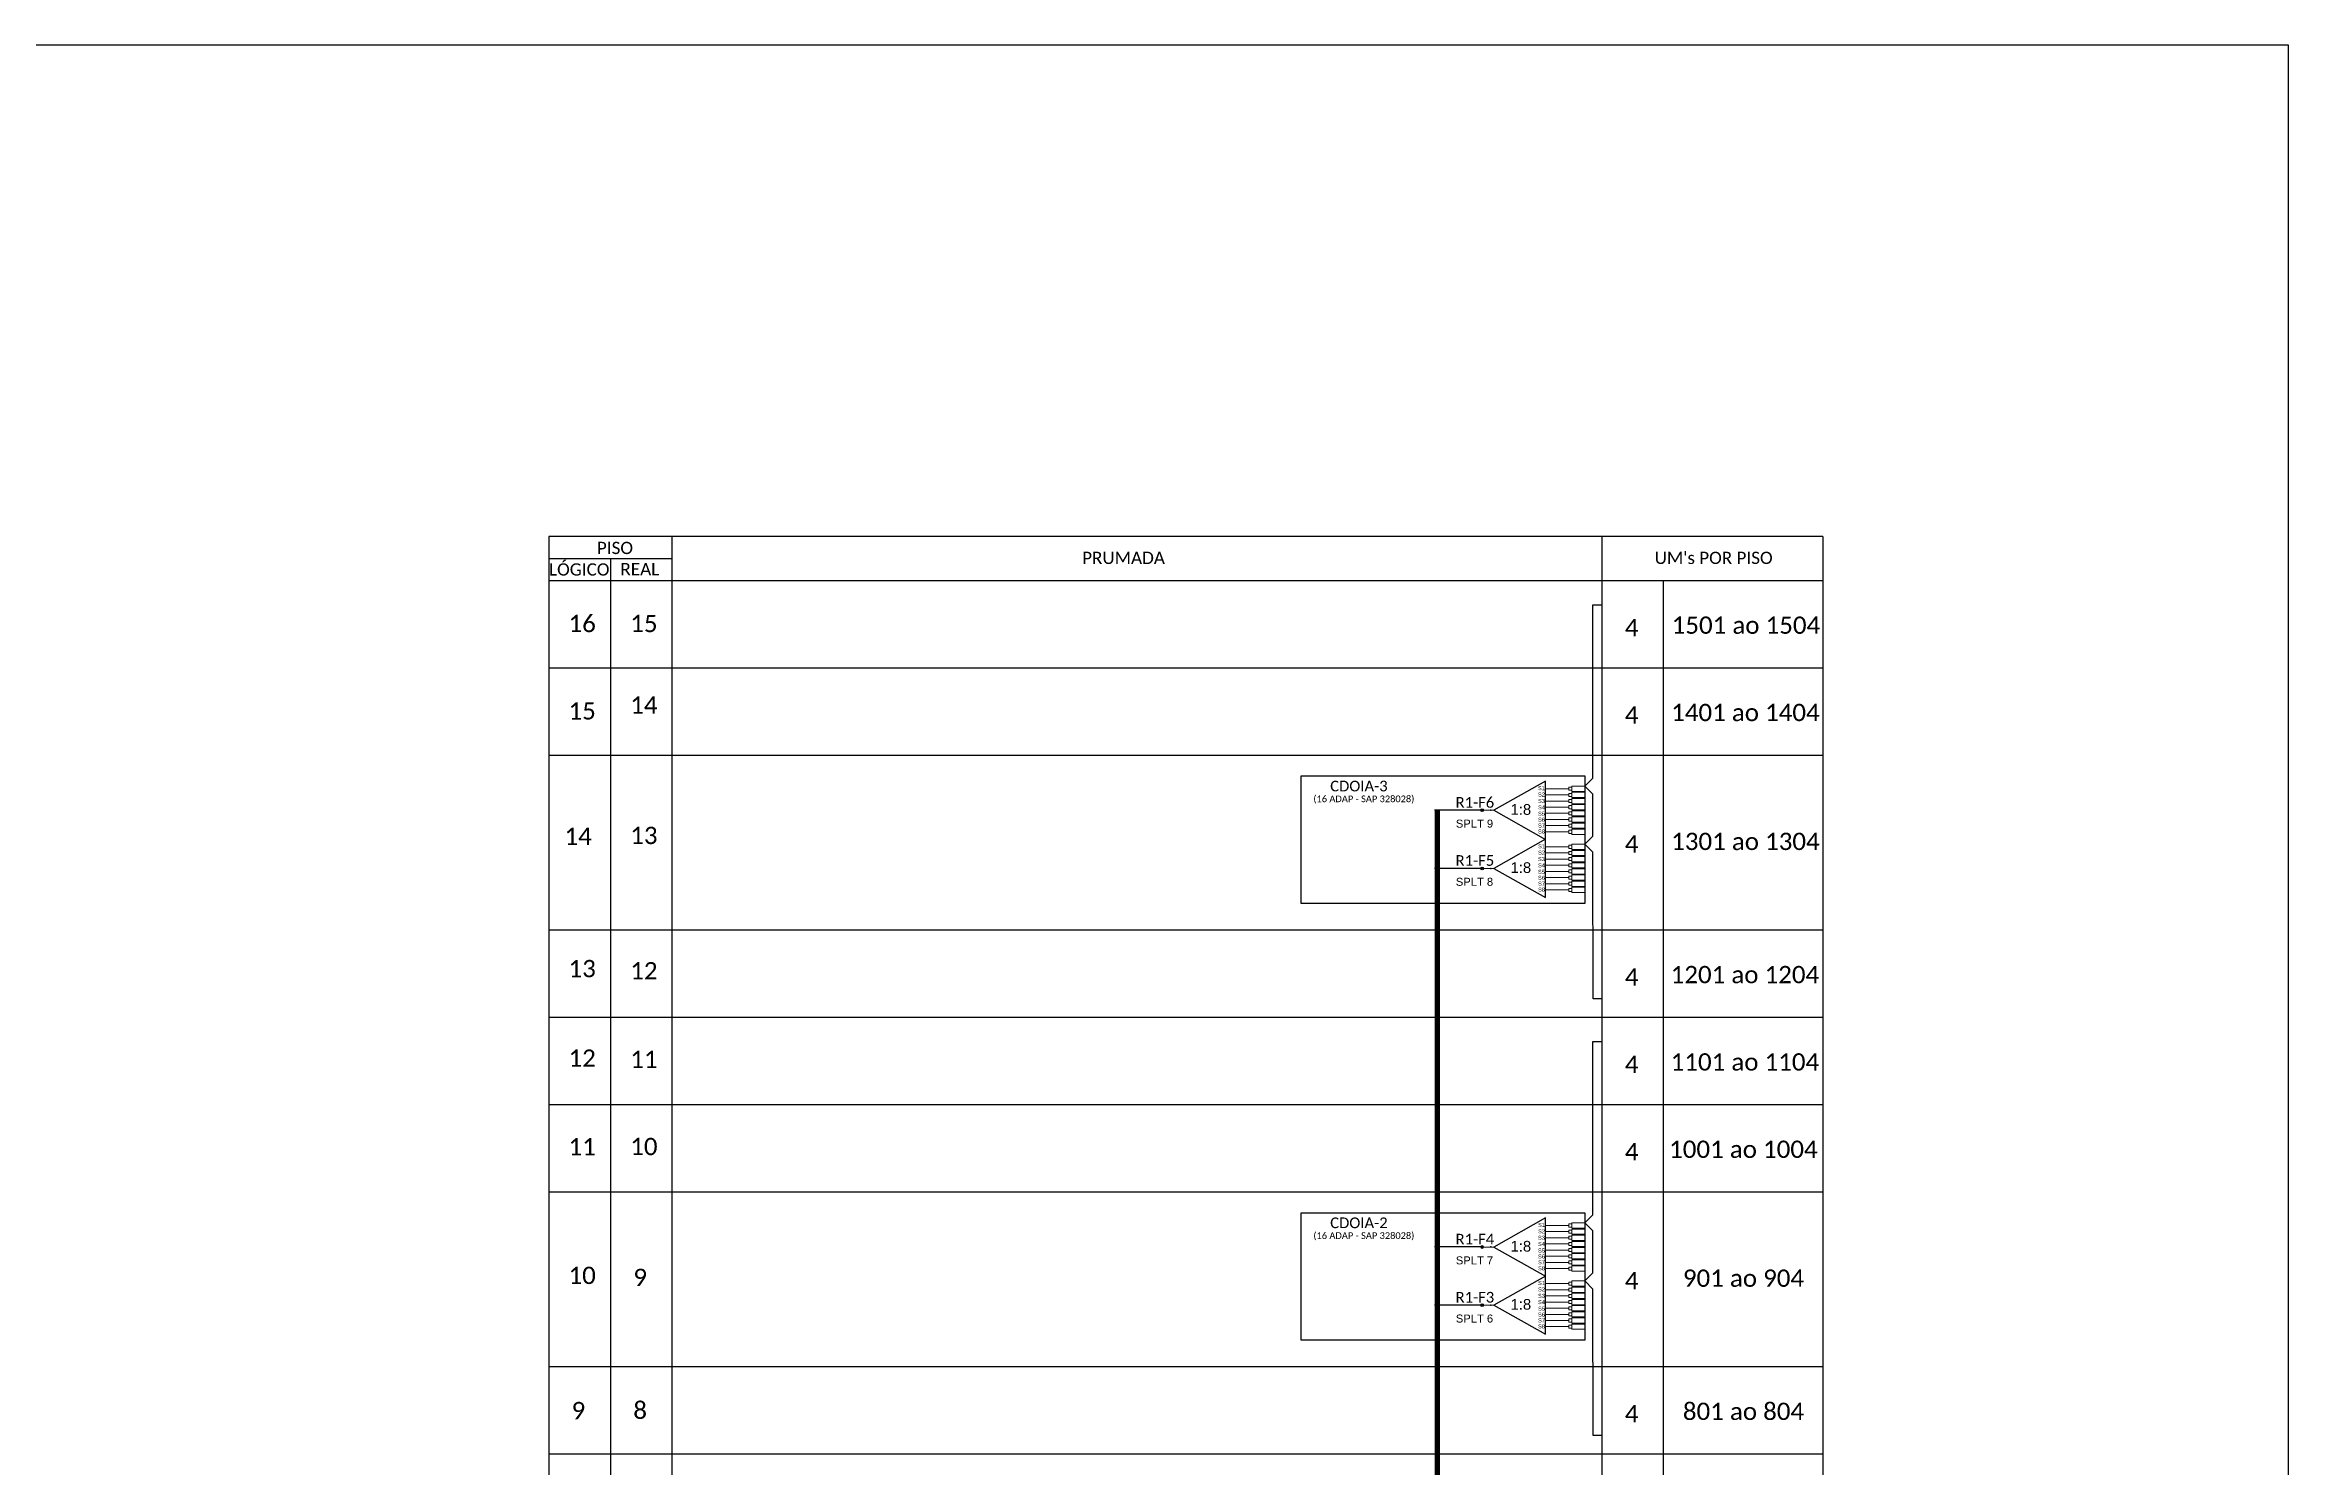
# Model space of a CAD drawing. Extents: x -4 to 1788, y 1 to 595.
# Drawn here: x 1368 to 1788.5, y 328.9 to 595.3 of the extents above; entities that cross this region are included whole.
import ezdxf
from ezdxf.enums import TextEntityAlignment as Align

# ---------------------------------------------------------------- set-up
doc = ezdxf.new("R2010")
doc.units = 0
doc.styles.add('ARIAL', font='arial.ttf')
doc.styles.add('WMF-Calibri0', font='calibri.ttf')

# ---------------------------------------------------------------- blocks, each defined once
blk = doc.blocks.new('SPLT_1-8_SC-APC')
at = {"color": 1}
blk.add_lwpolyline([(-7.37, -2.1), (-17.04, -7.55), (-7.37, -13), (-7.37, -2.1)], dxfattribs=at)
at = {"color": 3, "lineweight": 0}
for points in [[(-2.99, -3.51), (-7.37, -3.51)], [(-2.41, -3.02), (-2.41, -4)], [(-2.41, -3.02), (0, -3.02)], [(-2.41, -4), (0, -4)], [(-2.41, -4.17), (-2.41, -5.16)], [(-2.41, -4.17), (0, -4.17)], [(-7.37, -4.66), (-2.99, -4.66)], [(-7.37, -5.82), (-2.99, -5.82)], [(-7.37, -6.97), (-2.99, -6.97)], [(-7.37, -8.12), (-2.99, -8.12)], [(-2.41, -5.16), (0, -5.16)], [(-2.41, -5.32), (-2.41, -6.31)], [(-2.41, -5.32), (0, -5.32)], [(-2.41, -6.31), (0, -6.31)], [(-2.41, -6.48), (-2.41, -7.46)], [(-2.41, -6.48), (0, -6.48)], [(-2.41, -7.46), (0, -7.46)], [(-2.41, -7.63), (-2.41, -8.62)], [(-2.41, -7.63), (0, -7.63)], [(-7.37, -9.28), (-2.99, -9.28)], [(-7.37, -10.43), (-2.99, -10.43)], [(-7.37, -11.58), (-2.99, -11.58)], [(-2.41, -8.62), (0, -8.62)], [(-2.41, -8.78), (-2.41, -9.77)], [(-2.41, -8.78), (0, -8.78)], [(-2.41, -9.77), (0, -9.77)], [(-2.41, -9.94), (-2.41, -10.92)], [(-2.41, -9.94), (0, -9.94)], [(-2.41, -10.92), (0, -10.92)], [(-2.41, -11.09), (-2.41, -12.08)], [(-2.41, -11.09), (0, -11.09)], [(-2.41, -12.08), (0, -12.08)]]:
    blk.add_lwpolyline(points, dxfattribs=at)
for points in [[(-2.99, -3.22), (-2.41, -3.22), (-2.41, -3.8), (-2.99, -3.8)], [(-2.99, -4.38), (-2.41, -4.38), (-2.41, -4.95), (-2.99, -4.95)], [(-2.99, -5.53), (-2.41, -5.53), (-2.41, -6.1), (-2.99, -6.1)], [(-2.99, -6.68), (-2.41, -6.68), (-2.41, -7.26), (-2.99, -7.26)], [(-2.99, -7.84), (-2.41, -7.84), (-2.41, -8.41), (-2.99, -8.41)], [(-2.99, -8.99), (-2.41, -8.99), (-2.41, -9.56), (-2.99, -9.56)], [(-2.99, -10.14), (-2.41, -10.14), (-2.41, -10.72), (-2.99, -10.72)], [(-2.99, -11.3), (-2.41, -11.3), (-2.41, -11.87), (-2.99, -11.87)]]:
    blk.add_lwpolyline(points, close=True, dxfattribs=at)
at = {"color": 1, "lineweight": 0}
blk.add_lwpolyline([(-17.04, -7.55), (-19.26, -7.55)], dxfattribs=at)
at = {"color": 1, "style": 'ARIAL'}
for s, height, p in [('S1', 0.75, (-8.74, -3.78)), ('1:8', 2, (-13.91, -8.4)), ('S2', 0.75, (-8.74, -4.97)), ('S3', 0.75, (-8.74, -6.18)), ('S4', 0.75, (-8.74, -7.36)), ('S5', 0.75, (-8.74, -8.57)), ('S6', 0.75, (-8.74, -9.69)), ('S7', 0.75, (-8.74, -10.78)), ('S8', 0.75, (-8.74, -11.9))]:
    blk.add_text(s, height=height, dxfattribs=at).set_placement(p)
blk = doc.blocks.new('SPLITTER_')
blk.add_point((0, 0))
at = {"style": 'ARIAL', "flags": 4}
blk.add_attdef('SPLT', (0, -3.26), '', height=1.5, dxfattribs=at)

msp = doc.modelspace()

# ---------------------------------------------------------------- hatches: boundary and pattern name
h = msp.add_hatch(color=3)
h.dxf.hatch_style = 1
edge = h.paths.add_edge_path()
edge.add_arc((1637.36, 451.81), 0.256, 0, 360)
h = msp.add_hatch(color=3)
h.dxf.hatch_style = 1
edge = h.paths.add_edge_path()
edge.add_arc((1637.36, 440.91), 0.256, 0, 360)
h = msp.add_hatch(color=3)
h.dxf.hatch_style = 1
edge = h.paths.add_edge_path()
edge.add_arc((1637.36, 369.95), 0.256, 0, 360)
h = msp.add_hatch(color=3)
h.dxf.hatch_style = 1
edge = h.paths.add_edge_path()
edge.add_arc((1637.36, 359.05), 0.256, 0, 360)

# ---------------------------------------------------------------- linework, layer by layer
at = {"color": 7}
msp.add_lwpolyline([(947.45, 595.26), (1788.45, 595.26), (1788.45, 1.26), (947.45, 1.26)], close=True, dxfattribs=at)
at = {"color": 0}
for points in [[(1701.24, 503.12), (1462.42, 503.12)], [(1462.42, 499.01), (1485.57, 499.01)], [(1462.42, 494.89), (1701.24, 494.89)]]:
    msp.add_lwpolyline(points, dxfattribs=at)
for points in [[(1462.42, 503.12), (1462.42, 147.88)], [(1485.57, 147.88), (1485.57, 503.12)], [(1659.81, 503.12), (1659.81, 147.88)], [(1701.24, 503.12), (1701.24, 147.88)], [(1474, 499.01), (1474, 147.88)], [(1671.38, 147.88), (1671.38, 494.89)], [(1462.42, 478.52), (1701.24, 478.52)], [(1462.42, 462.15), (1701.24, 462.15)], [(1462.42, 429.41), (1701.24, 429.41)], [(1462.42, 413.03), (1701.24, 413.03)], [(1462.42, 396.66), (1701.24, 396.66)], [(1462.42, 380.29), (1701.24, 380.29)], [(1462.42, 347.55), (1701.24, 347.55)], [(1462.42, 331.18), (1701.24, 331.18)]]:
    msp.add_lwpolyline(points)
at = {"color": 3}
for points in [[(1659.81, 416.45), (1658.16, 416.45), (1658.15, 443.93), (1656.59, 445.44), (1658.15, 446.95), (1658.15, 454.83), (1656.59, 456.34), (1658.15, 457.84), (1658.15, 490.3), (1659.8, 490.3)], [(1659.81, 334.59), (1658.16, 334.59), (1658.15, 362.07), (1656.59, 363.58), (1658.15, 365.09), (1658.15, 372.97), (1656.59, 374.48), (1658.15, 375.98), (1658.15, 408.44), (1659.8, 408.44)]]:
    msp.add_lwpolyline(points, dxfattribs=at)
at = {"color": 1}
for points in [[(1603.46, 458.23), (1656.59, 458.23), (1656.59, 434.34), (1603.46, 434.34)], [(1603.46, 376.38), (1656.59, 376.38), (1656.59, 352.48), (1603.46, 352.48)]]:
    msp.add_lwpolyline(points, close=True, dxfattribs=at)
at = {"color": 5, "const_width": 1}
msp.add_lwpolyline([(1628.98, 451.81), (1628.98, 194.44), (1622.97, 194.44), (1622.97, 189.41)], dxfattribs=at)
at = {"color": 5}
for points in [[(1637.33, 451.81), (1628.47, 451.81)], [(1637.33, 440.91), (1628.47, 440.91)], [(1637.33, 369.95), (1628.47, 369.95)], [(1637.33, 359.05), (1628.47, 359.05)]]:
    msp.add_lwpolyline(points, dxfattribs=at)
at = {"color": 3}
for centre in [(1637.36, 451.81), (1637.36, 440.91), (1637.36, 369.95), (1637.36, 359.05)]:
    msp.add_circle(centre, 0.256, dxfattribs=at)

# ---------------------------------------------------------------- block references
for p in [(1656.59, 459.35), (1656.59, 448.46), (1656.59, 377.49), (1656.59, 366.6)]:
    msp.add_blockref('SPLT_1-8_SC-APC', p, dxfattribs=at)
ref = msp.add_blockref('SPLITTER_', (1638.97, 451.81), dxfattribs=dict(xscale=-1))
ref.add_attrib('SPLT', 'SPLT 9', (1632.44, 448.55), dxfattribs={"height": 1.5, "style": 'ARIAL'})
ref = msp.add_blockref('SPLITTER_', (1638.97, 440.91), dxfattribs=dict(xscale=-1))
ref.add_attrib('SPLT', 'SPLT 8', (1632.44, 437.65), dxfattribs={"height": 1.5, "style": 'ARIAL'})
ref = msp.add_blockref('SPLITTER_', (1638.97, 369.95), dxfattribs=dict(xscale=-1))
ref.add_attrib('SPLT', 'SPLT 7', (1632.44, 366.69), dxfattribs={"height": 1.5, "style": 'ARIAL'})
ref = msp.add_blockref('SPLITTER_', (1638.97, 359.05), dxfattribs=dict(xscale=-1))
ref.add_attrib('SPLT', 'SPLT 6', (1632.44, 355.79), dxfattribs={"height": 1.5, "style": 'ARIAL'})

# ---------------------------------------------------------------- texts
at = {"color": 0, "style": 'WMF-Calibri0'}
for s, p in [('     PISO', (1467.38, 499.82)), ('  LÓGICO', (1460.84, 495.79)), ('    REAL', (1472.6, 495.84)), ('PRUMADA', (1562.39, 497.96)), ("UM's POR PISO", (1669.7, 497.96))]:
    msp.add_text(s, height=2.3, dxfattribs=at).set_placement(p)
at = {"color": 7, "style": 'WMF-Calibri0'}
for s, p in [('16', (1468.67, 486.81)), ('15', (1480.24, 486.81)), ('15', (1468.67, 470.43)), ('14', (1480.24, 471.52)), ('14', (1467.92, 446.93)), ('13', (1480.24, 447.09)), ('13', (1468.67, 422.13)), ('12', (1480.24, 421.72)), ('12', (1468.67, 405.35)), ('11', (1480.24, 405.13)), ('11', (1468.67, 388.75)), ('10', (1480.24, 388.79)), ('10', (1468.67, 364.63))]:
    msp.add_text(s, height=3.24, dxfattribs=at).set_placement(p, align=Align.MIDDLE_CENTER)
for s, p in [('1501 ao 1504', (1672.9, 484.88)), ('1401 ao 1404', (1672.8, 468.51)), ('1301 ao 1304', (1672.8, 444.35)), ('1201 ao 1204', (1672.71, 419.39)), ('1101 ao 1104', (1672.71, 403.02)), ('1001 ao 1004', (1672.42, 386.65)), ('901 ao 904', (1675, 362.49)), ('801 ao 804', (1675, 337.53))]:
    msp.add_text(s, height=3.24, dxfattribs=at).set_placement(p)
at = {"color": 1, "style": 'WMF-Calibri0'}
for p in [(1615.2, 453.32), (1615.2, 371.46)]:
    msp.add_text('(16 ADAP - SAP 328028)', height=1.25, dxfattribs=at).set_placement(p, align=Align.CENTER)
for s, p in [('CDOIA-3', (1608.89, 455.34)), ('CDOIA-2', (1608.89, 373.48))]:
    msp.add_text(s, height=2, dxfattribs=at).set_placement(p)
at = {"color": 5, "style": 'WMF-Calibri0'}
for s, p in [('R1-F6', (1632.39, 452.28)), ('R1-F5', (1632.39, 441.39)), ('R1-F4', (1632.39, 370.42)), ('R1-F3', (1632.39, 359.53))]:
    msp.add_text(s, height=2, dxfattribs=at).set_placement(p)
at = {"color": 7, "style": 'WMF-Calibri0', "flags": 4}
for tag, p in [('4', (1665.41, 486.03)), ('4', (1665.41, 469.66)), ('4', (1665.41, 445.5)), ('4', (1665.41, 420.55)), ('4', (1665.41, 404.18)), ('4', (1665.41, 387.8)), ('9', (1479.54, 364.25)), ('4', (1665.41, 363.64)), ('9', (1467.96, 339.29)), ('8', (1479.54, 339.36)), ('4', (1665.41, 338.69))]:
    msp.add_attdef(tag, text='XX', height=3.24, dxfattribs=at).set_placement(p, align=Align.MIDDLE_CENTER)

doc.saveas('drawing.dxf')
